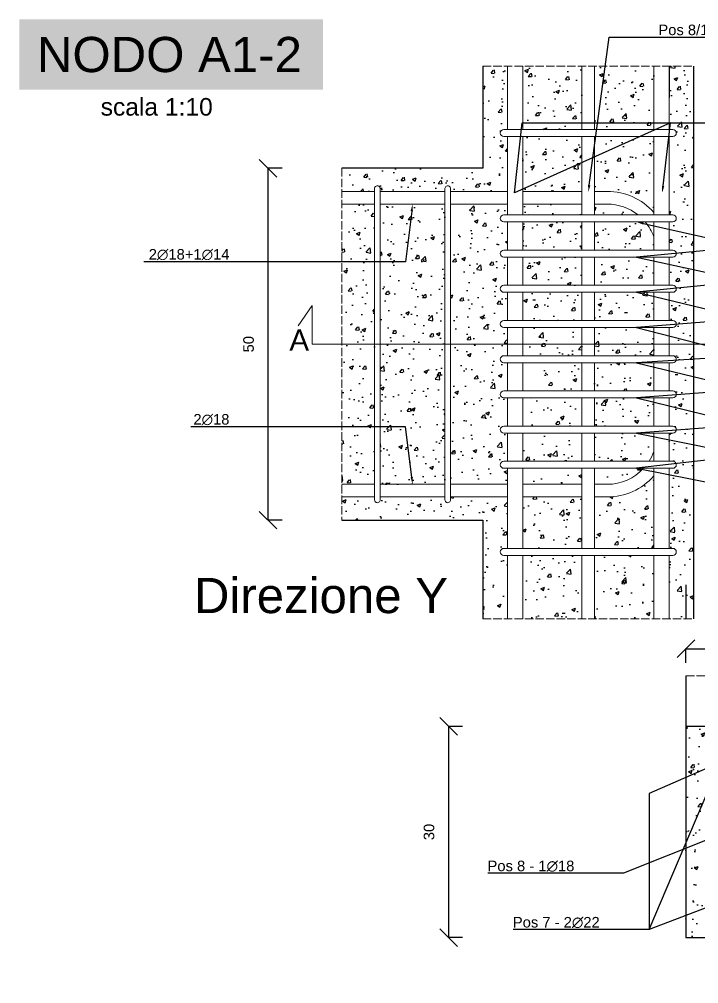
# Model space of a CAD drawing. Header units: millimetres. Extents: x -455371 to 117772, y -78417 to 116564.
# Drawn here: x -251595 to -250630, y 109828 to 111198 of the extents above; entities that cross this region are included whole.
import ezdxf
from ezdxf import colors
from ezdxf.entities.mleader import LeaderData, LeaderLine
from ezdxf.math import Vec2, Vec3

# ---------------------------------------------------------------- set-up
doc = ezdxf.new("R2010")
doc.units = ezdxf.units.MM
doc.linetypes.add('ACAD_ISO02W100', pattern=[15, 12, -3])
doc.layers.get('0').update_dxf_attribs({"color": 255})
for name, color, linetype, lineweight in [('armature', 5, 'Continuous', 18), ('Cls', 7, 'Continuous', 25), ('quote', 5, 'Continuous', 15), ('Scritte', 7, 'Continuous', 15), ('staffe', 10, 'Continuous', 15), ('tratteggio 1 a 50', 230, 'ACAD_ISO02W100', 15)]:
    doc.layers.add(name, color=color, linetype=linetype, lineweight=lineweight)
doc.layers.add('RETINI', color=253, linetype='Continuous')
doc.styles.get("Standard").update_dxf_attribs({"font": 'arial.ttf'})
doc.dimstyles.new('scala 1 a 10', dxfattribs={"dimtxt": 15, "dimasz": 25, "dimexe": 0.183, "dimexo": 0.1, "dimgap": 20, "dimtad": 2, "dimdec": 0, "dimlfac": 0.1, "dimzin": 0, "dimdsep": 46, "dimtxsty": 'Standard', "dimblk": 'OBLIQUE', "dimcen": -25, "dimadec": 0, "dimazin": 0, "dimtfac": 1, "dimtdec": 0, "dimtofl": 0, "dimtmove": 0, "dimatfit": 3, "dimfxl": 20, "dimfxlon": 1, "dimtolj": 1, "dimtzin": 0, "dimarcsym": 0})

# ---------------------------------------------------------------- blocks, each defined once
blk = doc.blocks.new('*U3175')
at = {"layer": 'staffe'}
blk.add_lwpolyline([(-4, -220.9), (-4, 221.1)], dxfattribs=at)
blk.add_lwpolyline([(4, 221.1), (4, -221.1, -1.019498), (-4, -220.9)], format="xyb", dxfattribs=at)
blk.add_arc((0, 221.1), 4, 0, 182.2127, dxfattribs=at)
blk = doc.blocks.new('*U3176')
at = {"layer": 'armature', "color": 0, "linetype": 'ByBlock', "lineweight": -2, "transparency": 16777216}
for p in [(0, 0), (100, 0)]:
    blk.add_blockref('*U3175', p, dxfattribs=at)
blk = doc.blocks.new('*U3169')
at = {"layer": 'staffe'}
blk.add_lwpolyline([(-120, 5), (120, 5, -1), (120, -5), (-120, -5, -1)], format="xyb", close=True, dxfattribs=at)
blk = doc.blocks.new('*U3170')
at = {"layer": 'armature', "color": 0, "linetype": 'ByBlock', "lineweight": -2, "transparency": 16777216}
for p in [(0, 350), (0, 300), (0, 250), (0, 200), (0, 150), (0, 100), (0, 50), (0, 0)]:
    blk.add_blockref('*U3169', p, dxfattribs=at)
blk = doc.blocks.new('_Oblique')
at = {"color": 0, "linetype": 'ByBlock', "lineweight": -2}
blk.add_line((-0.5, -0.5), (0.5, 0.5), dxfattribs=at)
blk = doc.blocks.new('*D3374')
at = {"layer": 'Defpoints', "color": 0, "transparency": 16777216}
for p in [(-251241.9, 110986.5), (-250637, 110986.5), (-250637, 110486.5)]:
    blk.add_point(p, dxfattribs=at)
at = {"layer": 'quote', "color": 0, "lineweight": -2, "transparency": 16777216}
for p, q in [((-251221.9, 110986.5), (-251242, 110986.5)), ((-251241.9, 110486.5), (-251241.9, 110986.5)), ((-251221.9, 110486.5), (-251242, 110486.5))]:
    blk.add_line(p, q, dxfattribs=at)
at = {"layer": 'quote', "color": 0, "lineweight": -2, "transparency": 16777216, "xscale": 25, "yscale": 25, "zscale": 25}
for p, rotation in [((-251241.9, 110986.5), 90), ((-251241.9, 110486.5), 270)]:
    blk.add_blockref('_Oblique', p, dxfattribs=dict(at, rotation=rotation))
at = {"layer": 'quote', "color": 0, "transparency": 16777216, "insert": (-251269.5, 110736.5), "char_height": 15, "attachment_point": 5, "rotation": 90}
blk.add_mtext('\\A1;50', dxfattribs=at)
blk = doc.blocks.new('*D3380')
at = {"layer": 'Defpoints', "color": 0, "transparency": 16777216}
for p in [(-250148.4, 110304), (-250648.4, 110193.6), (-250148.4, 110193.6)]:
    blk.add_point(p, dxfattribs=at)
at = {"layer": 'quote', "color": 0, "lineweight": -2, "transparency": 16777216}
for p, q in [((-250648.4, 110284), (-250648.4, 110304.2)), ((-250648.4, 110304), (-250148.4, 110304)), ((-250148.4, 110284), (-250148.4, 110304.2))]:
    blk.add_line(p, q, dxfattribs=at)
at = {"layer": 'quote', "color": 0, "lineweight": -2, "transparency": 16777216, "xscale": 25, "yscale": 25, "zscale": 25, "rotation": 180}
blk.add_blockref('_Oblique', (-250648.4, 110304), dxfattribs=at)
at = {"layer": 'quote', "color": 0, "lineweight": -2, "transparency": 16777216, "xscale": 25, "yscale": 25, "zscale": 25}
blk.add_blockref('_Oblique', (-250148.4, 110304), dxfattribs=at)
at = {"layer": 'quote', "color": 0, "transparency": 16777216, "insert": (-250398.4, 110331.6), "char_height": 15, "attachment_point": 5}
blk.add_mtext('\\A1;50', dxfattribs=at)
blk = doc.blocks.new('*D3381')
at = {"layer": 'Defpoints', "color": 0, "transparency": 16777216}
for p in [(-250148.4, 110193.6), (-250985.5, 109893.6), (-250148.4, 109893.6)]:
    blk.add_point(p, dxfattribs=at)
at = {"layer": 'quote', "color": 0, "lineweight": -2, "transparency": 16777216}
for p, q in [((-250965.5, 110193.6), (-250985.7, 110193.6)), ((-250985.5, 110193.6), (-250985.5, 109893.6)), ((-250965.5, 109893.6), (-250985.7, 109893.6))]:
    blk.add_line(p, q, dxfattribs=at)
at = {"layer": 'quote', "color": 0, "lineweight": -2, "transparency": 16777216, "xscale": 25, "yscale": 25, "zscale": 25}
for p, rotation in [((-250985.5, 110193.6), 90), ((-250985.5, 109893.6), 270)]:
    blk.add_blockref('_Oblique', p, dxfattribs=dict(at, rotation=rotation))
at = {"layer": 'quote', "color": 0, "transparency": 16777216, "insert": (-251013.2, 110043.6), "char_height": 15, "attachment_point": 5, "rotation": 90}
blk.add_mtext('\\A1;30', dxfattribs=at)

msp = doc.modelspace()

# ---------------------------------------------------------------- hatches: boundary and pattern name
at = {"layer": 'RETINI'}
h = msp.add_hatch(dxfattribs=at)
h.set_pattern_fill('AR-CONC', color=256, scale=0.29)
h.set_pattern_definition([(50, (88943.487, 0), (52.833554, -4.622335), [5.5245, -60.7695]), (355, (88943.487, 0), (-10.220592, 55.406485), [4.4196, -48.6157694]), (100.451445, (88947.89, -0.385), (42.612962, 50.784148), [4.6951026, -51.646171]), (46.1842, (88943.487, 14.73), (78.612922, -12.192275), [8.28675, -91.15425]), (96.635558, (88950.04, 13.716), (68.847199, 71.753576), [7.042657, -77.469326]), (351.18415, (88943.49, 14.73), (68.847199, 71.753576), [6.62939, -72.923322]), (21, (88950.853, 11.05), (43.9681735, -29.6569075), [5.5245, -60.7695]), (326, (88950.85, 11.05), (17.922588, 53.41451), [4.4196, -48.6156]), (71.451445, (88954.517, 8.58), (61.8907616, 23.757603), [4.6951026, -51.646082]), (37.5, (88943.487, 0), (0.8956949, 24.5209613), [0, -48.02632, 0, -49.3522, 0, -48.79975]), (7.5, (88943.487, 0), (19.3777021, 29.0523667), [0, -28.13812, 0, -46.92142, 0, -18.59915]), (327.5, (88927.06, 0), (39.3212726, -1.6613358), [0, -18.415, 0, -57.4548, 0, -76.2381]), (317.5, (88919.694, 0), (42.9574626, 7.3736824), [0, -23.9395, 0, -38.15588, 0, -54.1401])])
h.paths.add_polyline_path([(-251090.6, 110935.5), (-251137, 110935.5), (-251137, 110537.5), (-251090.6, 110537.5)])
h.paths.add_polyline_path([(-251082.6, 110537.5), (-250990.6, 110537.5), (-250990.6, 110935.5), (-251082.6, 110935.5)])
h.paths.add_polyline_path([(-250982.6, 110537.5), (-250902, 110537.5), (-250902, 110560.2), (-250907, 110560.2, -1), (-250907, 110570.2), (-250902, 110570.2), (-250902, 110610.2), (-250907, 110610.2, -1), (-250907, 110620.2), (-250902, 110620.2), (-250902, 110660.2), (-250907, 110660.2, -1), (-250907, 110670.2), (-250902, 110670.2), (-250902, 110710.2), (-250907, 110710.2, -1), (-250907, 110720.2), (-250902, 110720.2), (-250902, 110760.2), (-250907, 110760.2, -1), (-250907, 110770.2), (-250902, 110770.2), (-250902, 110810.2), (-250907, 110810.2, -1), (-250907, 110820.2), (-250902, 110820.2), (-250902, 110860.2), (-250907, 110860.2, -1), (-250907, 110870.2), (-250902, 110870.2), (-250902, 110910.2), (-250907, 110910.2, -1), (-250907, 110920.2), (-250902, 110920.2), (-250902, 110935.5), (-250982.6, 110935.5)])
h.paths.add_polyline_path([(-250796, 110820.2), (-250796, 110860.2), (-250880, 110860.2), (-250880, 110820.2)])
h.paths.add_polyline_path([(-250796, 110870.2), (-250796, 110910.2), (-250880, 110910.2), (-250880, 110870.2)])
h.paths.add_polyline_path([(-250694, 110870.2), (-250694, 110888.8, 0.088613), (-250706.2, 110910.2), (-250778, 110910.2), (-250778, 110870.2)])
h.paths.add_polyline_path([(-250778, 110860.2), (-250778, 110820.2), (-250694, 110820.2), (-250694, 110860.2)])
h.paths.add_polyline_path([(-250880, 110810.2), (-250880, 110770.2), (-250796, 110770.2), (-250796, 110810.2)])
h.paths.add_polyline_path([(-250694, 110770.2), (-250694, 110810.2), (-250778, 110810.2), (-250778, 110770.2)])
h.paths.add_polyline_path([(-250716.4, 110920.2, 0.169889), (-250760, 110935.5), (-250778, 110935.5), (-250778, 110920.2)])
h.paths.add_polyline_path([(-250796, 110920.2), (-250796, 110935.5), (-250880, 110935.5), (-250880, 110920.2)])
h.paths.add_polyline_path([(-250796, 110720.2), (-250796, 110760.2), (-250880, 110760.2), (-250880, 110720.2)])
h.paths.add_polyline_path([(-250694, 110720.2), (-250694, 110760.2), (-250778, 110760.2), (-250778, 110720.2)])
h.paths.add_polyline_path([(-250694, 110670.2), (-250694, 110710.2), (-250778, 110710.2), (-250778, 110670.2)])
h.paths.add_polyline_path([(-250880, 110670.2), (-250796, 110670.2), (-250796, 110710.2), (-250880, 110710.2)])
h.paths.add_polyline_path([(-250880, 110660.2), (-250880, 110620.2), (-250796, 110620.2), (-250796, 110660.2)])
h.paths.add_polyline_path([(-250778, 110660.2), (-250778, 110620.2), (-250694, 110620.2), (-250694, 110660.2)])
h.paths.add_polyline_path([(-250700.8, 110570.2, 0.055495), (-250694, 110584.2), (-250694, 110610.2), (-250778, 110610.2), (-250778, 110570.2)])
h.paths.add_polyline_path([(-250796, 110570.2), (-250796, 110610.2), (-250880, 110610.2), (-250880, 110570.2)])
h.paths.add_polyline_path([(-250880, 110560.2), (-250880, 110537.5), (-250796, 110537.5), (-250796, 110560.2)])
h.paths.add_polyline_path([(-250778, 110560.2), (-250778, 110537.5), (-250760, 110537.5, 0.210392), (-250708.4, 110560.2)])
h.paths.add_polyline_path([(-250694, 110446.5), (-250694, 110549.3, -0.21525), (-250760, 110519.5), (-250778, 110519.5), (-250778, 110446.5)])
h.paths.add_polyline_path([(-250796, 110519.5), (-250880, 110519.5), (-250880, 110446.5), (-250796, 110446.5)])
h.paths.add_polyline_path([(-250796, 110436.5), (-250880, 110436.5), (-250880, 110346.5), (-250796, 110346.5)])
h.paths.add_polyline_path([(-250694, 110346.5), (-250694, 110436.5), (-250778, 110436.5), (-250778, 110346.5)])
h.paths.add_polyline_path([(-250796, 111031.5), (-250880, 111031.5), (-250880, 110986.5), (-250880, 110953.5), (-250796, 110953.5)])
h.paths.add_polyline_path([(-250778, 111031.5), (-250778, 110986.5), (-250778, 110953.5), (-250760, 110953.5, -0.21525), (-250694, 110923.7), (-250694, 111031.5)])
h.paths.add_polyline_path([(-250778, 111041.5), (-250694, 111041.5), (-250694, 111131.5), (-250778, 111131.5)])
h.paths.add_polyline_path([(-250880, 111041.5), (-250796, 111041.5), (-250796, 111131.5), (-250880, 111131.5)])
edge = h.paths.add_edge_path()
edge.add_line((-250902, 111131.5), (-250937, 111131.5))
edge.add_line((-250937, 111131.5), (-250937, 110986.5))
edge.add_line((-250937, 110986.5), (-251137, 110986.5))
edge.add_line((-251137, 110986.5), (-251137, 110953.5))
edge.add_line((-251137, 110953.5), (-251090.6, 110953.5))
edge.add_line((-251090.6, 110953.5), (-251090.6, 110957.5))
edge.add_arc((-251086.6, 110957.5), 4, 2.2127, 180.0004, ccw=False)
edge.add_line((-251082.6, 110957.7), (-251082.6, 110953.5))
edge.add_line((-251082.6, 110953.5), (-250990.6, 110953.5))
edge.add_line((-250990.6, 110953.5), (-250990.6, 110957.5))
edge.add_arc((-250986.6, 110957.5), 4, 2.2127, 180.0004, ccw=False)
edge.add_line((-250982.6, 110957.7), (-250982.6, 110953.5))
edge.add_line((-250982.6, 110953.5), (-250902, 110953.5))
edge.add_line((-250902, 110953.5), (-250902, 111031.5))
edge.add_line((-250902, 111031.5), (-250907, 111031.5))
edge.add_arc((-250907, 111036.5), 5, 90, 270, ccw=False)
edge.add_line((-250907, 111041.5), (-250902, 111041.5))
edge.add_line((-250902, 111041.5), (-250902, 111131.5))
edge = h.paths.add_edge_path()
edge.add_line((-250937, 110346.5), (-250902, 110346.5))
edge.add_line((-250902, 110346.5), (-250902, 110436.5))
edge.add_line((-250902, 110436.5), (-250907, 110436.5))
edge.add_arc((-250907, 110441.5), 5, 90, 270, ccw=False)
edge.add_line((-250907, 110446.5), (-250902, 110446.5))
edge.add_line((-250902, 110446.5), (-250902, 110519.5))
edge.add_line((-250902, 110519.5), (-250982.6, 110519.5))
edge.add_line((-250982.6, 110519.5), (-250982.6, 110515.5))
edge.add_arc((-250986.6, 110515.3), 4, -180, 2.2127, ccw=False)
edge.add_line((-250990.6, 110515.3), (-250990.6, 110519.5))
edge.add_line((-250990.6, 110519.5), (-251082.6, 110519.5))
edge.add_line((-251082.6, 110519.5), (-251082.6, 110515.5))
edge.add_arc((-251086.6, 110515.3), 4, -180, 2.2127, ccw=False)
edge.add_line((-251090.6, 110515.3), (-251090.6, 110519.5))
edge.add_line((-251090.6, 110519.5), (-251137, 110519.5))
edge.add_line((-251137, 110519.5), (-251137, 110486.5))
edge.add_line((-251137, 110486.5), (-250937, 110486.5))
edge.add_line((-250937, 110486.5), (-250937, 110346.5))
edge = h.paths.add_edge_path()
edge.add_line((-250672, 110346.5), (-250637, 110346.5))
edge.add_line((-250637, 110346.5), (-250637, 111131.5))
edge.add_line((-250637, 111131.5), (-250671.8, 111131.5))
edge.add_line((-250671.8, 111131.5), (-250672, 111041.5))
edge.add_line((-250672, 111041.5), (-250667, 111041.5))
edge.add_arc((-250667, 111036.5), 5, -90, 90, ccw=False)
edge.add_line((-250667, 111031.5), (-250672, 111031.5))
edge.add_line((-250672, 111031.5), (-250672, 110986.5))
edge.add_line((-250672, 110986.5), (-250672, 110920.2))
edge.add_line((-250672, 110920.2), (-250667, 110920.2))
edge.add_arc((-250667, 110915.2), 5, -90, 90, ccw=False)
edge.add_line((-250667, 110910.2), (-250672, 110910.2))
edge.add_line((-250672, 110910.2), (-250672, 110870.2))
edge.add_line((-250672, 110870.2), (-250667, 110870.2))
edge.add_arc((-250667, 110865.2), 5, -90, 90, ccw=False)
edge.add_line((-250667, 110860.2), (-250672, 110860.2))
edge.add_line((-250672, 110860.2), (-250672, 110820.2))
edge.add_line((-250672, 110820.2), (-250667, 110820.2))
edge.add_arc((-250667, 110815.2), 5, -90, 90, ccw=False)
edge.add_line((-250667, 110810.2), (-250672, 110810.2))
edge.add_line((-250672, 110810.2), (-250672, 110770.2))
edge.add_line((-250672, 110770.2), (-250667, 110770.2))
edge.add_arc((-250667, 110765.2), 5, -90, 90, ccw=False)
edge.add_line((-250667, 110760.2), (-250672, 110760.2))
edge.add_line((-250672, 110760.2), (-250672, 110720.2))
edge.add_line((-250672, 110720.2), (-250667, 110720.2))
edge.add_arc((-250667, 110715.2), 5, -90, 90, ccw=False)
edge.add_line((-250667, 110710.2), (-250672, 110710.2))
edge.add_line((-250672, 110710.2), (-250672, 110670.2))
edge.add_line((-250672, 110670.2), (-250667, 110670.2))
edge.add_arc((-250667, 110665.2), 5, -90, 90, ccw=False)
edge.add_line((-250667, 110660.2), (-250672, 110660.2))
edge.add_line((-250672, 110660.2), (-250672, 110620.2))
edge.add_line((-250672, 110620.2), (-250667, 110620.2))
edge.add_arc((-250667, 110615.2), 5, -90, 90, ccw=False)
edge.add_line((-250667, 110610.2), (-250672, 110610.2))
edge.add_line((-250672, 110610.2), (-250672, 110570.2))
edge.add_line((-250672, 110570.2), (-250667, 110570.2))
edge.add_arc((-250667, 110565.2), 5, -90, 90, ccw=False)
edge.add_line((-250667, 110560.2), (-250672, 110560.2))
edge.add_line((-250672, 110560.2), (-250672, 110446.5))
edge.add_line((-250672, 110446.5), (-250667, 110446.5))
edge.add_arc((-250667, 110441.5), 5, -90, 90, ccw=False)
edge.add_line((-250667, 110436.5), (-250672, 110436.5))
edge.add_line((-250672, 110436.5), (-250672, 110346.5))
h = msp.add_hatch(dxfattribs=at)
h.set_pattern_fill('AR-CONC', color=256, scale=0.29)
h.set_pattern_definition([(50, (87050.68, -741.354), (52.833554, -4.622335), [5.5245, -60.7695]), (355, (87050.68, -741.354), (-10.220592, 55.406485), [4.4196, -48.6157694]), (100.451445, (87055.08, -741.74), (42.612962, 50.784148), [4.6951026, -51.646171]), (46.1842, (87050.68, -726.62), (78.612922, -12.192275), [8.28675, -91.15425]), (96.635558, (87057.23, -727.64), (68.847199, 71.753576), [7.042657, -77.469326]), (351.18415, (87050.68, -726.62), (68.847199, 71.753576), [6.62939, -72.923322]), (21, (87058.044, -730.305), (43.9681735, -29.6569075), [5.5245, -60.7695]), (326, (87058.044, -730.305), (17.922588, 53.41451), [4.4196, -48.6156]), (71.451445, (87061.71, -732.776), (61.8907616, 23.757603), [4.6951026, -51.646082]), (37.5, (87050.678, -741.354), (0.8956949, 24.5209613), [0, -48.02632, 0, -49.3522, 0, -48.79975]), (7.5, (87050.678, -741.354), (19.3777021, 29.0523667), [0, -28.13812, 0, -46.92142, 0, -18.59915]), (327.5, (87034.252, -741.354), (39.3212726, -1.6613358), [0, -18.415, 0, -57.4548, 0, -76.2381]), (317.5, (87026.886, -741.354), (42.9574626, 7.3736824), [0, -23.9395, 0, -38.15588, 0, -54.1401])])
h.paths.add_polyline_path([(-250148.4, 110193.6), (-250648.4, 110193.6), (-250648.4, 109893.6), (-250148.4, 109893.6)])
h.paths.add_polyline_path([(-250173.4, 110133.6), (-250173.4, 109953.6, -0.414214), (-250208.4, 109918.6), (-250588.4, 109918.6, -0.414214), (-250623.4, 109953.6), (-250623.4, 110133.6, -0.414214), (-250588.4, 110168.6), (-250208.4, 110168.6, -0.414214)], flags=16)
h.paths.add_polyline_path([(-250315.2, 110158.6), (-250315.2, 110158.6, -0.414214), (-250306.2, 110149.6), (-250305.3, 110149.6, 0.38521)], flags=0)
h.paths.add_polyline_path([(-250184.9, 110142.1), (-250186.3, 110142.1, -1), (-250208.3, 110142.1, -0.414214), (-250197.3, 110153.1), (-250197.3, 110156, -0.193276)], flags=0)
h.paths.add_polyline_path([(-250183.4, 109953.6, -0.285636), (-250197.3, 109931.1), (-250197.3, 109934.1, -0.414214), (-250208.3, 109945.1, -1), (-250186.3, 109945.1), (-250184.8, 109945.1, 0.086564), (-250183.4, 109953.6), (-250183.4, 110038.2, -1), (-250201.4, 110038.2, -1), (-250183.4, 110038.2)], flags=0)
h.paths.add_polyline_path([(-250470.6, 109928.6, -0.399399), (-250479.1, 109937.6), (-250481.4, 109937.6, 0.408738)], flags=0)
h.paths.add_polyline_path([(-250306, 109937.6, -1), (-250324, 109937.6, -1)], flags=0)
h.paths.add_polyline_path([(-250599.5, 110156), (-250599.5, 110153.1, -0.414214), (-250588.5, 110142.1, -1), (-250610.5, 110142.1), (-250611.9, 110142.1, 0.087042), (-250613.4, 110133.6), (-250613.4, 110038.2, -1), (-250595.4, 110038.2, -1), (-250613.4, 110038.2), (-250613.4, 109953.6, 0.086564), (-250611.9, 109945.1), (-250610.4, 109945.1, -1), (-250588.4, 109945.1, -0.414214), (-250599.4, 109934.1), (-250599.4, 109931.1, -0.285636), (-250613.4, 109953.6), (-250613.4, 110133.6, -0.285114)], flags=0)

# ---------------------------------------------------------------- linework, layer by layer
at = {"layer": 'armature'}
for points in [[(-250902, 111041.5), (-250902, 111131.5)], [(-250902, 111041.5), (-250902, 111131.5)], [(-250880, 111131.5), (-250880, 111041.5)], [(-250880, 111131.5), (-250880, 111041.5)], [(-250796, 111041.5), (-250796, 111131.5)], [(-250796, 111131.5), (-250796, 111041.5)], [(-250778, 111131.5), (-250778, 111041.5)], [(-250778, 111041.5), (-250778, 111131.5)], [(-250694, 111131.5), (-250694, 111041.5)], [(-250694, 111131.5), (-250694, 111041.5)], [(-250672, 111041.5), (-250672, 111131.5)], [(-250672, 111041.5), (-250671.8, 111131.5)], [(-250902, 110920.2), (-250902, 111031.5)], [(-250902, 110986.5), (-250902, 111031.5)], [(-250880, 111031.5), (-250880, 110920.2)], [(-250880, 111031.5), (-250880, 110986.5)], [(-250796, 110920.2), (-250796, 111031.5)], [(-250796, 111031.5), (-250796, 110986.5)], [(-250778, 111031.5), (-250778, 110920.2)], [(-250778, 110986.5), (-250778, 111031.5)], [(-250694, 111031.5), (-250694, 110920.2)], [(-250694, 111031.5), (-250694, 110986.5)], [(-250672, 110920.2), (-250672, 111031.5)], [(-250672, 110986.5), (-250672, 110986.5), (-250672, 111031.5)], [(-251090.6, 110953.5), (-251137, 110953.5)], [(-250990.6, 110953.5), (-251082.6, 110953.5)], [(-250902, 110953.5), (-250982.6, 110953.5)], [(-250796, 110953.5), (-250880, 110953.5)], [(-250672, 110957.5), (-250672, 110957.5), (-250672, 110920.2)], [(-251137, 110935.5), (-251090.6, 110935.5)], [(-251082.6, 110935.5), (-250990.6, 110935.5)], [(-250982.6, 110935.5), (-250902, 110935.5)], [(-250880, 110935.5), (-250796, 110935.5)], [(-250902, 110870.2), (-250902, 110910.2)], [(-250880, 110910.2), (-250880, 110870.2)], [(-250796, 110870.2), (-250796, 110910.2)], [(-250778, 110910.2), (-250778, 110870.2)], [(-250694, 110910.2), (-250694, 110870.2)], [(-250672, 110910.2), (-250672, 110870.2)], [(-250672, 110870.2), (-250672, 110910.2)], [(-250902, 110820.2), (-250902, 110860.2)], [(-250880, 110860.2), (-250880, 110820.2)], [(-250796, 110820.2), (-250796, 110860.2)], [(-250778, 110860.2), (-250778, 110820.2)], [(-250694, 110860.2), (-250694, 110820.2)], [(-250672, 110860.2), (-250672, 110820.2)], [(-250672, 110820.2), (-250672, 110860.2)], [(-250902, 110770.2), (-250902, 110810.2)], [(-250880, 110810.2), (-250880, 110770.2)], [(-250796, 110770.2), (-250796, 110810.2)], [(-250778, 110810.2), (-250778, 110770.2)], [(-250694, 110810.2), (-250694, 110770.2)], [(-250672, 110810.2), (-250672, 110770.2)], [(-250672, 110770.2), (-250672, 110810.2)], [(-250902, 110720.2), (-250902, 110760.2)], [(-250880, 110760.2), (-250880, 110720.2)], [(-250796, 110720.2), (-250796, 110760.2)], [(-250778, 110760.2), (-250778, 110720.2)], [(-250694, 110760.2), (-250694, 110720.2)], [(-250672, 110760.2), (-250672, 110720.2)], [(-250672, 110720.2), (-250672, 110760.2)], [(-250902, 110670.2), (-250902, 110710.2)], [(-250880, 110710.2), (-250880, 110670.2)], [(-250796, 110670.2), (-250796, 110710.2)], [(-250778, 110710.2), (-250778, 110670.2)], [(-250694, 110710.2), (-250694, 110670.2)], [(-250672, 110710.2), (-250672, 110670.2)], [(-250672, 110670.2), (-250672, 110710.2)], [(-250902, 110620.2), (-250902, 110660.2)], [(-250880, 110660.2), (-250880, 110620.2)], [(-250796, 110620.2), (-250796, 110660.2)], [(-250778, 110660.2), (-250778, 110620.2)], [(-250694, 110660.2), (-250694, 110620.2)], [(-250672, 110660.2), (-250672, 110620.2)], [(-250672, 110620.2), (-250672, 110660.2)], [(-250902, 110570.2), (-250902, 110610.2)], [(-250880, 110610.2), (-250880, 110570.2)], [(-250796, 110570.2), (-250796, 110610.2)], [(-250778, 110610.2), (-250778, 110570.2)], [(-250694, 110610.2), (-250694, 110570.2)], [(-250672, 110610.2), (-250672, 110607.5), (-250672, 110607.5)], [(-250672, 110570.2), (-250672, 110610.2)], [(-250902, 110446.5), (-250902, 110560.2)], [(-250880, 110560.2), (-250880, 110446.5)], [(-250796, 110446.5), (-250796, 110560.2)], [(-250778, 110560.2), (-250778, 110446.5)], [(-250694, 110560.2), (-250694, 110446.5)], [(-250672, 110446.5), (-250672, 110560.2)], [(-251137, 110537.5), (-251090.6, 110537.5)], [(-251082.6, 110537.5), (-250990.6, 110537.5)], [(-250982.6, 110537.5), (-250902, 110537.5)], [(-250880, 110537.5), (-250796, 110537.5)], [(-251090.6, 110519.5), (-251137, 110519.5)], [(-250990.6, 110519.5), (-251082.6, 110519.5)], [(-250902, 110519.5), (-250982.6, 110519.5)], [(-250796, 110519.5), (-250880, 110519.5)], [(-250902, 110346.5), (-250902, 110436.5)], [(-250880, 110436.5), (-250880, 110346.5)], [(-250796, 110346.5), (-250796, 110436.5)], [(-250778, 110436.5), (-250778, 110346.5)], [(-250694, 110436.5), (-250694, 110346.5)], [(-250672, 110346.5), (-250672, 110436.5)]]:
    msp.add_lwpolyline(points, dxfattribs=at)
for points in [[(-250694, 110923.7, 0.21525), (-250760, 110953.5), (-250778, 110953.5)], [(-250778, 110935.5), (-250760, 110935.5, -0.169889), (-250716.4, 110920.2)], [(-250706.2, 110910.2, -0.088613), (-250694, 110888.8, -0.088613)], [(-250700.8, 110570.2, 0.055495), (-250694, 110584.2)], [(-250778, 110537.5), (-250760, 110537.5, 0.210392), (-250708.4, 110560.2, 0.210392)], [(-250694, 110549.3, -0.21525), (-250760, 110519.5), (-250778, 110519.5)]]:
    msp.add_lwpolyline(points, format="xyb", dxfattribs=at)
at = {"layer": 'Cls'}
for points in [[(-250937, 111131.5), (-250937, 110986.5), (-251137, 110986.5)], [(-250637, 110346.5), (-250637, 111131.5)], [(-251137, 110486.5), (-250937, 110486.5), (-250937, 110346.5)], [(-250648.4, 110394.7), (-250648.4, 110346.5)], [(-250648.4, 110265.6), (-250648.4, 110193.6)], [(-250148.4, 110193.6), (-250648.4, 110193.6), (-250648.4, 109893.6), (-250148.4, 109893.6), (-250148.4, 110193.6)]]:
    msp.add_lwpolyline(points, dxfattribs=at)
at = {"layer": 'quote'}
msp.add_lwpolyline([(-250505, 110762.5), (-250524.7, 110791.3), (-250524.7, 110736.5), (-250524.7, 110736.5), (-250524.7, 110736.5), (-250524.7, 110736.5), (-251179.4, 110736.5), (-251179.4, 110791.3), (-251199.1, 110762.5)], dxfattribs=at)
at = {"layer": 'staffe'}
for points in [[(-250907, 111041.5), (-250667, 111041.5, -1), (-250667, 111031.5), (-250907, 111031.5, -1)], [(-250907, 110446.5), (-250667, 110446.5, -1), (-250667, 110436.5), (-250907, 110436.5, -1)]]:
    msp.add_lwpolyline(points, format="xyb", close=True, dxfattribs=at)
at = {"layer": 'tratteggio 1 a 50'}
for points in [[(-250937, 111131.5), (-250637, 111131.5)], [(-251137, 110986.5), (-251137, 110486.5)], [(-250937, 110346.5), (-250637, 110346.5)], [(-250648.4, 110265.6), (-250348.4, 110265.6)]]:
    msp.add_lwpolyline(points, dxfattribs=at)

# ---------------------------------------------------------------- block references
at = {"layer": 'armature', "xscale": -1}
msp.add_blockref('*U3176', (-250986.6, 110736.4), dxfattribs=at)
at = {"layer": 'armature'}
msp.add_blockref('*U3170', (-250787, 110565.2), dxfattribs=at)

# ---------------------------------------------------------------- texts
at = {"layer": 'Scritte', "insert": (-251570.2, 111173), "char_height": 50, "attachment_point": 1, "bg_fill": 1, "box_fill_scale": 1.5, "bg_fill_color": 253, "bg_fill_transparency": 0}
msp.add_mtext_dynamic_manual_height_columns('NODO A1-2', width=381.215, gutter_width=12.5, heights=[0], dxfattribs=at)
at = {"layer": 'Scritte', "attachment_point": 1}
for s, width, heights, insert, char_height in [('scala 1:10', 172.003, [34.7], (-251479.6, 111086.2), 25), ('\\pxt16;A', 52.404, [0], (-251211.6, 110757.4), 30), ('Direzione Y', 381.257, [89.6], (-251347.2, 110404.5), 50)]:
    msp.add_mtext_dynamic_manual_height_columns(s, width=width, gutter_width=12.5, heights=heights, dxfattribs=dict(at, insert=insert, char_height=char_height))

# ---------------------------------------------------------------- dimensions: what is measured, and where the dimension line sits
at = {"layer": 'quote'}
for base, p1, p2, picture, middle in [((-251241.9, 110986.5), (-250637, 110486.5), (-250637, 110986.5), '*D3374', (-251269.5, 110736.5)), ((-250985.5, 109893.6), (-250148.4, 110193.6), (-250148.4, 109893.6), '*D3381', (-251013.2, 110043.6))]:
    dim = msp.add_linear_dim(base=base, p1=p1, p2=p2, angle=90, dimstyle='scala 1 a 10', dxfattribs=at)
    dim.commit()
    dim.dimension.update_dxf_attribs({"geometry": picture, "text_midpoint": middle})
dim = msp.add_linear_dim(base=(-250148.4, 110304), p1=(-250648.4, 110193.6), p2=(-250148.4, 110193.6), dimstyle='scala 1 a 10', dxfattribs=at)
dim.commit()
dim.dimension.update_dxf_attribs({"geometry": '*D3380', "text_midpoint": (-250398.4, 110331.6)})

# ---------------------------------------------------------------- leaders
ml = msp.add_multileader_mtext('Standard', dxfattribs=at)
ml.set_content('Pos 8/12 - 2∅18', color=256)
ml.set_leader_properties()
ml.build(insert=Vec2(0, 0))
ml.multileader.update_dxf_attribs({"text_left_attachment_type": 6, "text_right_attachment_type": 6, "dogleg_length": 20, "arrow_head_size": 10})
ctx = ml.context
ctx.base_point, ctx.char_height, ctx.arrow_head_size, ctx.landing_gap_size, ctx.plane_origin = Vec3(-250737.5, 111172.5), 15, 10, 50, Vec3(-250783, 111041.9)
ctx.left_attachment, ctx.right_attachment = 6, 6
notes = []
notes.append((ctx, [(0, (1, 1, 0), (-250757.5, 111172.5), (1, 0), 20, [(1, [(-250787, 110952.4), (-250757.5, 111172.5)], 0, [])])]))
ctx.mtext.insert, ctx.mtext.flow_direction = Vec3(-250687.5, 111190.5), 5
ml = msp.add_multileader_mtext('Standard', dxfattribs=at)
ml.set_content('Pos 7/11 - 2∅22', color=256)
ml.set_leader_properties()
ml.build(insert=Vec2(0, 0))
ml.multileader.update_dxf_attribs({"text_left_attachment_type": 6, "text_right_attachment_type": 6, "dogleg_length": 20, "arrow_head_size": 10})
ctx = ml.context
ctx.base_point, ctx.char_height, ctx.arrow_head_size, ctx.landing_gap_size, ctx.plane_origin = Vec3(-250650.5, 111051), 15, 10, 50, Vec3(-250678, 111040.7)
ctx.left_attachment, ctx.right_attachment = 6, 6
notes.append((ctx, [(0, (1, 1, 0), (-250670.5, 111051), (1, 0), 20, [(0, [(-250682, 110951.3), (-250670.5, 111051), (-250892, 110951.3), (-250880.9, 111051)], 0, [])])]))
ctx.mtext.insert, ctx.mtext.flow_direction = Vec3(-250600.5, 111069), 5
ml = msp.add_multileader_mtext('Standard', dxfattribs=at)
ml.set_content('2∅18+1∅14', color=256)
ml.set_leader_properties()
ml.build(insert=Vec2(0, 0))
ml.multileader.update_dxf_attribs({"text_left_attachment_type": 6, "text_right_attachment_type": 6, "dogleg_length": 20, "arrow_head_size": 10})
ctx = ml.context
ctx.base_point, ctx.char_height, ctx.arrow_head_size, ctx.landing_gap_size, ctx.plane_origin = Vec3(-251459.8, 110853.7), 15, 10, 50, Vec3(-251351, 110864.1)
ctx.left_attachment, ctx.right_attachment, ctx.text_align_type = 6, 6, 2
notes.append((ctx, [(0, (1, 1, 0), (-251226.7, 110853.7), (-1, 0), 20, [(0, [(-251036.6, 110935.5), (-251046.8, 110853.7)], 0, [])])]))
ctx.mtext.insert, ctx.mtext.alignment, ctx.mtext.flow_direction = Vec3(-251296.7, 110871.7), 3, 5
ml = msp.add_multileader_mtext('Standard', dxfattribs=at)
ml.set_content('8∅10/5', color=256)
ml.set_leader_properties()
ml.build(insert=Vec2(0, 0))
ml.multileader.update_dxf_attribs({"text_left_attachment_type": 6, "text_right_attachment_type": 6, "dogleg_length": 20, "arrow_head_size": 10})
ctx = ml.context
ctx.base_point, ctx.char_height, ctx.arrow_head_size, ctx.landing_gap_size, ctx.plane_origin = Vec3(-250541.9, 110462.8), 15, 10, 50, Vec3(-250610.1, 111004.6)
ctx.left_attachment, ctx.right_attachment = 6, 6
notes.append((ctx, [(0, (1, 1, 0), (-250561.9, 110462.8), (1, 0), 20, [(7, [(-250718.6, 110910.2), (-250561.9, 110875.1), (-250718.6, 110860.2), (-250561.9, 110826.2), (-250718.6, 110810.2), (-250561.9, 110772.8), (-250718.6, 110760.2), (-250561.9, 110720.2), (-250718.6, 110710.2), (-250561.9, 110672.1), (-250718.6, 110660.2), (-250561.9, 110621.8), (-250718.6, 110610.2), (-250561.9, 110578.6), (-250718.6, 110560.2), (-250561.9, 110529.7)], 0, [])])]))
ctx.mtext.insert, ctx.mtext.flow_direction = Vec3(-250491.9, 110480.8), 5
ml = msp.add_multileader_mtext('Standard', dxfattribs=at)
ml.set_content('2∅18', color=256)
ml.set_leader_properties()
ml.build(insert=Vec2(0, 0))
ml.multileader.update_dxf_attribs({"text_left_attachment_type": 6, "text_right_attachment_type": 6, "dogleg_length": 20, "arrow_head_size": 10})
ctx = ml.context
ctx.base_point, ctx.char_height, ctx.arrow_head_size, ctx.landing_gap_size, ctx.plane_origin = Vec3(-251396.4, 110619.3), 15, 10, 50, Vec3(-251351, 110608.9)
ctx.left_attachment, ctx.right_attachment, ctx.text_align_type = 6, 6, 2
notes.append((ctx, [(0, (1, 1, 0), (-251226.7, 110619.3), (-1, 0), 20, [(0, [(-251036.6, 110537.5), (-251046.8, 110619.3)], 0, [])])]))
ctx.mtext.insert, ctx.mtext.alignment, ctx.mtext.flow_direction = Vec3(-251296.7, 110637.3), 3, 5
ml = msp.add_multileader_mtext('Standard', dxfattribs=at)
ml.set_content('Pos 7 - 2∅22', color=256)
ml.set_leader_properties()
ml.build(insert=Vec2(0, 0))
ml.multileader.update_dxf_attribs({"text_left_attachment_type": 6, "text_right_attachment_type": 6, "dogleg_length": 20, "arrow_head_size": 10})
ctx = ml.context
ctx.base_point, ctx.char_height, ctx.arrow_head_size, ctx.landing_gap_size, ctx.plane_origin = Vec3(-250941.5, 109904.9), 15, 10, 50, Vec3(-250599.5, 109943.6)
ctx.left_attachment, ctx.right_attachment, ctx.text_align_type = 6, 6, 2
notes.append((ctx, [(0, (1, 1, 0), (-250700.8, 109904.9), (-1, 0), 20, [(1, [(-250599.5, 109943.6), (-250700.8, 109904.9), (-250599.5, 110142.1), (-250700.8, 110098.5)], 0, [])])]))
ctx.mtext.insert, ctx.mtext.alignment, ctx.mtext.flow_direction = Vec3(-250770.8, 109922.9), 3, 5
ml = msp.add_multileader_mtext('Standard', dxfattribs=at)
ml.set_content('Pos 8 - 1∅18', color=256)
ml.set_leader_properties()
ml.build(insert=Vec2(0, 0))
ml.multileader.update_dxf_attribs({"text_left_attachment_type": 6, "text_right_attachment_type": 6, "dogleg_length": 20, "arrow_head_size": 10})
ctx = ml.context
ctx.base_point, ctx.char_height, ctx.arrow_head_size, ctx.landing_gap_size, ctx.plane_origin = Vec3(-250977.7, 109984.9), 15, 10, 50, Vec3(-250292.4, 109902.6)
ctx.left_attachment, ctx.right_attachment, ctx.text_align_type = 6, 6, 2
notes.append((ctx, [(0, (1, 1, 0), (-250736.8, 109984.9), (-1, 0), 20, [(3, [(-250604.4, 110038.2), (-250736.8, 109984.9)], 0, [])])]))
ctx.mtext.insert, ctx.mtext.alignment, ctx.mtext.flow_direction = Vec3(-250806.8, 110002.9), 3, 5
for ctx, leaders in notes:
    for number, flags, end, landing, length, lines in leaders:
        leader = LeaderData()
        leader.index, (leader.has_last_leader_line, leader.has_dogleg_vector, leader.attachment_direction) = number, flags
        leader.last_leader_point, leader.dogleg_vector, leader.dogleg_length = Vec3(end), Vec3(landing), length
        for number, points, colour, breaks in lines:
            line = LeaderLine()
            line.index, line.vertices, line.color, line.breaks = number, Vec3.list(points), colors.encode_raw_color(colour), breaks
            leader.lines.append(line)
        ctx.leaders.append(leader)

doc.saveas('drawing.dxf')
